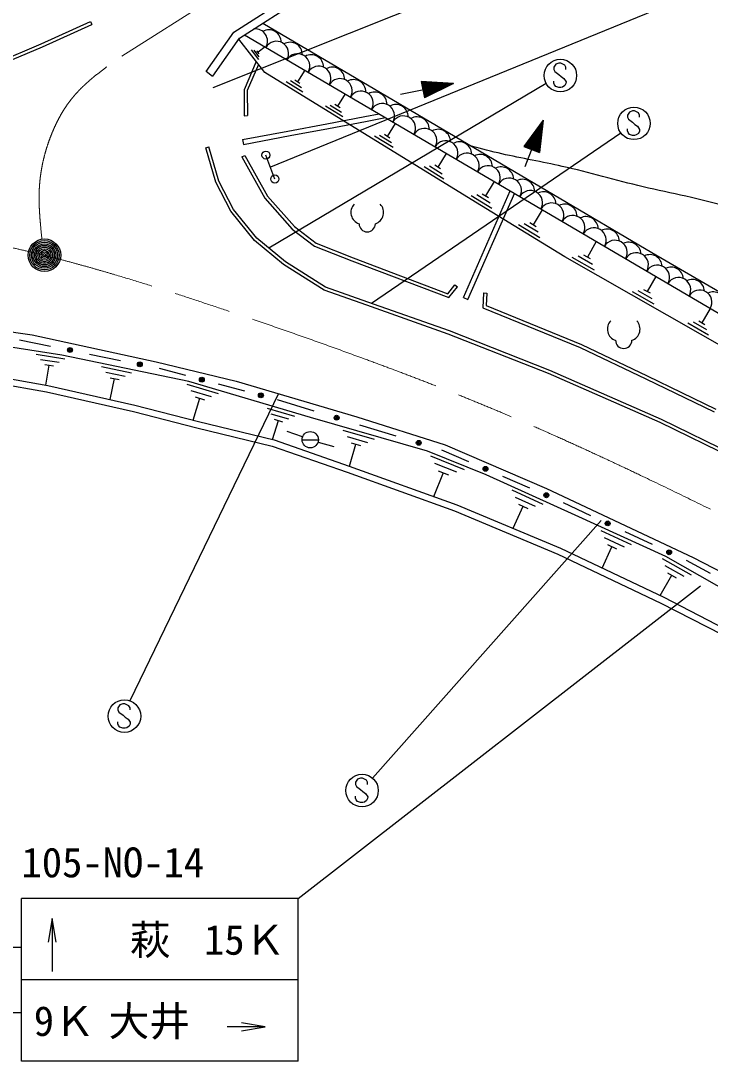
# Model space of a CAD drawing. Units: millimetres, scale not verified. Extents: x -60102783 to 680000, y -72987750 to 380000.
# Drawn here: x 394546 to 436908, y 259431 to 323362 of the extents above; entities that cross this region are included whole.
import ezdxf
from ezdxf.enums import TextEntityAlignment as Align

# ---------------------------------------------------------------- set-up
doc = ezdxf.new("R2010")
doc.units = ezdxf.units.MM
doc.header["$LTSCALE"] = 1000
doc.linetypes.add('CHAIN', pattern=[18.5, 12, -1.5, 3.5, -1.5])
for name, color, linetype, lineweight in [('M-BGD', 7, 'Continuous', 25), ('M-BMK', 2, 'CHAIN', 13), ('M-STR-STRC', 7, 'Continuous', 25)]:
    doc.layers.add(name, color=color, linetype=linetype, lineweight=lineweight)
doc.styles.add('ＭＳ ゴシック', font='')
doc.styles.get('ＭＳ ゴシック').set_extended_font_data('MS Gothic')

# ---------------------------------------------------------------- blocks, each defined once
blk = doc.blocks.new('open_arrow')
at = {"color": 0, "linetype": 'Continuous', "lineweight": -2}
blk.add_lwpolyline([(7.5, 1.25), (0, 0), (7.5, -1.25)], dxfattribs=at)

msp = doc.modelspace()

# ---------------------------------------------------------------- linework, layer by layer
at = {"layer": 'M-BGD'}
for p, q in [((407641, 322664), (415482, 327699)), ((407993, 322296), (415753, 327280)), ((395796, 321946), (398825, 323315)), ((395876, 321762), (398907, 323133)), ((398825, 323315), (398907, 323133)), ((409427, 323217), (421227, 316248)), ((405931, 320248), (407641, 322664)), ((406339, 319960), (407993, 322296)), ((409549, 320181), (407947, 322232)), ((408301, 322494), (442111, 302628)), ((392767, 320659), (395796, 321946)), ((392845, 320475), (395876, 321762)), ((409182, 320977), (408712, 321587)), ((409552, 321757), (409132, 321427)), ((409192, 321157), (408882, 321557)), ((409202, 321337), (409052, 321517)), ((409018, 320862), (408261, 319124)), ((409158, 320682), (408461, 319083)), ((411992, 320327), (411552, 319617)), ((406326, 319941), (405931, 320248)), ((422480, 312209), (409549, 320181)), ((411792, 319247), (411122, 319667)), ((411702, 319517), (411392, 319707)), ((408261, 319124), (408271, 317531)), ((408461, 319083), (408471, 317533)), ((411872, 318977), (410842, 319617)), ((417870, 318847), (421137, 319519)), ((419140, 319637), (419349, 318623)), ((421137, 319519), (419140, 319637)), ((419173, 319635), (419378, 318637)), ((419225, 319632), (419425, 318661)), ((419276, 319629), (419471, 318684)), ((419328, 319626), (419517, 318707)), ((421137, 319519), (419349, 318623)), ((419380, 319623), (419563, 318730)), ((419431, 319619), (419610, 318753)), ((419483, 319616), (419656, 318777)), ((419535, 319613), (419702, 318800)), ((419586, 319610), (419748, 318823)), ((419638, 319607), (419795, 318846)), ((419690, 319604), (419841, 318869)), ((419741, 319601), (419887, 318893)), ((419793, 319598), (419934, 318916)), ((419845, 319595), (419980, 318939)), ((419896, 319592), (420026, 318962)), ((419948, 319589), (420072, 318985)), ((420000, 319586), (420119, 319009)), ((420051, 319583), (420165, 319032)), ((420103, 319580), (420211, 319055)), ((420155, 319577), (420257, 319078)), ((420206, 319574), (420304, 319102)), ((420258, 319571), (420350, 319125)), ((420310, 319568), (420396, 319148)), ((420361, 319565), (420443, 319171)), ((420413, 319562), (420489, 319194)), ((420465, 319559), (420535, 319218)), ((420517, 319556), (420581, 319241)), ((420568, 319553), (420628, 319264)), ((420620, 319550), (420674, 319287)), ((420672, 319547), (420720, 319310)), ((420723, 319544), (420766, 319334)), ((420775, 319540), (420813, 319357)), ((420827, 319537), (420859, 319380)), ((420878, 319534), (420905, 319403)), ((420930, 319531), (420952, 319426)), ((420982, 319528), (420998, 319450)), ((421033, 319525), (421044, 319473)), ((421085, 319522), (421090, 319496)), ((414472, 318867), (414012, 318117)), ((414342, 317457), (413272, 318117)), ((414262, 317737), (413562, 318167)), ((414172, 318017), (413842, 318217)), ((408271, 317531), (408471, 317533)), ((413344, 317037), (415689, 317478)), ((413460, 316753), (415731, 317181)), ((415689, 317478), (416559, 317642)), ((415731, 317181), (416953, 317410)), ((426653, 317255), (425464, 315647)), ((425532, 314405), (426653, 317255)), ((426653, 317255), (426427, 315268)), ((426560, 317130), (426635, 317101)), ((426591, 317172), (426641, 317152)), ((426622, 317214), (426647, 317204)), ((408174, 316064), (410955, 316587)), ((410955, 316587), (413344, 317037)), ((411089, 316307), (413460, 316753)), ((417552, 317057), (417062, 316257)), ((426068, 316464), (426542, 316278)), ((426099, 316506), (426548, 316329)), ((426130, 316548), (426554, 316381)), ((426160, 316589), (426559, 316432)), ((426191, 316631), (426565, 316484)), ((426222, 316673), (426571, 316535)), ((426253, 316714), (426577, 316587)), ((426284, 316756), (426583, 316638)), ((426314, 316797), (426589, 316690)), ((426345, 316839), (426594, 316741)), ((426376, 316881), (426600, 316792)), ((426407, 316922), (426606, 316844)), ((426437, 316964), (426612, 316895)), ((426468, 317006), (426618, 316947)), ((426499, 317047), (426624, 316998)), ((426530, 317089), (426629, 317050)), ((408174, 316064), (408230, 315769)), ((408230, 315769), (411089, 316307)), ((417422, 315567), (416272, 316267)), ((417332, 315857), (416582, 316317)), ((417232, 316147), (416892, 316367)), ((421227, 316248), (433330, 309126)), ((425607, 315840), (426455, 315507)), ((425637, 315882), (426460, 315558)), ((425668, 315923), (426466, 315609)), ((425699, 315965), (426472, 315661)), ((425730, 316006), (426478, 315712)), ((425761, 316048), (426484, 315764)), ((425791, 316090), (426489, 315815)), ((425822, 316131), (426495, 315867)), ((425853, 316173), (426501, 315918)), ((425884, 316215), (426507, 315969)), ((425914, 316256), (426513, 316021)), ((425945, 316298), (426519, 316072)), ((425976, 316339), (426524, 316124)), ((426007, 316381), (426530, 316175)), ((426037, 316423), (426536, 316227)), ((405910, 315554), (406102, 315610)), ((406526, 313436), (405910, 315554)), ((406713, 313510), (406102, 315610)), ((420682, 315217), (420162, 314377)), ((425464, 315647), (426427, 315268)), ((425484, 315673), (426431, 315301)), ((425514, 315715), (426437, 315352)), ((425545, 315757), (426443, 315404)), ((425576, 315798), (426449, 315455)), ((408138, 314993), (408313, 315090)), ((408138, 314993), (409535, 312466)), ((408313, 315090), (409699, 312582)), ((410157, 313638), (409606, 315108)), ((420542, 313637), (419332, 314387)), ((420442, 313947), (419662, 314437)), ((420342, 314257), (419982, 314487)), ((407451, 311664), (406526, 313436)), ((407619, 311774), (406713, 313510)), ((423632, 313487), (423092, 312597)), ((421745, 306358), (424623, 312904)), ((422019, 306237), (424897, 312783)), ((423392, 312157), (422562, 312667)), ((423282, 312477), (422902, 312717)), ((409535, 312466), (411220, 310565)), ((409699, 312582), (411357, 310712)), ((423492, 311827), (422222, 312607)), ((427973, 308859), (422480, 312209)), ((408914, 309854), (407451, 311664)), ((409057, 309995), (407619, 311774)), ((426592, 311747), (426032, 310827)), ((411357, 310712), (412696, 309692)), ((426442, 310027), (425122, 310827)), ((426332, 310367), (425482, 310887)), ((426222, 310697), (425832, 310947)), ((411220, 310565), (412597, 309517)), ((410686, 308391), (408914, 309854)), ((410803, 308553), (409057, 309995)), ((412597, 309517), (414889, 308612)), ((412696, 309692), (414961, 308799)), ((429902, 309807), (429362, 308847)), ((414961, 308799), (420779, 306589)), ((441239, 301288), (427973, 308859)), ((429802, 308037), (428432, 308827)), ((429682, 308387), (428792, 308897)), ((429562, 308727), (429152, 308967)), ((433330, 309126), (445165, 302217)), ((413189, 306812), (410686, 308391)), ((413277, 306993), (410803, 308553)), ((414889, 308612), (420844, 306350)), ((433562, 307657), (433032, 306727)), ((415874, 306076), (413277, 306993)), ((420779, 306589), (421220, 307145)), ((420844, 306350), (421376, 307021)), ((421220, 307145), (421376, 307021)), ((415808, 305887), (413189, 306812)), ((421745, 306358), (422019, 306237)), ((422988, 306639), (422943, 305733)), ((422988, 306639), (423188, 306629)), ((423188, 306629), (423149, 305865)), ((433472, 305947), (432142, 306707)), ((433352, 306287), (432492, 306777)), ((433232, 306617), (432832, 306837)), ((420814, 304116), (415808, 305887)), ((420884, 304303), (415874, 306076)), ((422943, 305733), (428919, 303288)), ((423149, 305865), (429000, 303471)), ((436902, 305687), (436392, 304797)), ((388041, 305090), (395250, 304061)), ((436812, 304047), (435532, 304777)), ((436702, 304367), (435872, 304837)), ((436582, 304687), (436202, 304897)), ((397063, 302825), (389895, 303937)), ((394471, 303767), (396377, 303376)), ((395250, 304061), (402872, 302413)), ((426976, 301690), (420814, 304116)), ((427053, 301874), (420884, 304303)), ((428919, 303288), (432949, 301364)), ((429000, 303471), (433036, 301544)), ((395482, 302867), (397252, 302597)), ((395752, 302557), (396902, 302377)), ((404880, 301194), (397063, 302825)), ((398760, 302887), (400666, 302496)), ((402872, 302413), (407774, 301218)), ((391523, 301784), (396205, 300948)), ((396022, 302247), (396552, 302157)), ((396092, 300967), (396292, 302207)), ((399512, 302117), (401342, 301727)), ((399772, 301777), (400962, 301527)), ((403049, 302007), (404662, 301580)), ((433915, 298867), (427053, 301874)), ((391459, 301389), (396126, 300556)), ((400032, 301427), (400582, 301317)), ((400042, 300087), (400312, 301377)), ((412339, 298978), (404880, 301194)), ((407774, 301218), (415189, 299035)), ((433831, 298686), (426976, 301690)), ((432949, 301364), (437160, 299327)), ((433036, 301544), (437249, 299506)), ((396126, 300556), (401461, 299356)), ((396205, 300948), (401555, 299745)), ((404752, 301027), (406672, 300457)), ((405002, 300647), (406252, 300267)), ((406679, 301045), (408292, 300617)), ((405142, 298827), (405542, 300167)), ((405252, 300257), (405832, 300077)), ((410308, 300083), (412551, 299398)), ((401461, 299356), (405370, 298353)), ((401555, 299745), (405467, 298741)), ((409682, 299557), (411362, 299057)), ((409902, 299217), (410992, 298897)), ((405467, 298741), (410114, 297605)), ((410022, 297627), (410372, 298807)), ((410122, 298877), (410622, 298727)), ((419527, 296924), (412339, 298978)), ((415189, 299035), (420627, 297304)), ((441918, 294719), (433831, 298686)), ((442008, 294898), (433915, 298867)), ((405370, 298353), (410001, 297220)), ((411862, 297787), (410922, 298127)), ((414342, 298197), (416262, 297647)), ((415354, 298543), (417596, 297859)), ((410114, 297605), (414729, 296000)), ((411829, 297620), (412829, 297620)), ((412812, 297477), (413772, 297197)), ((414602, 297817), (415842, 297457)), ((414752, 295997), (415142, 297347)), ((414852, 297427), (415422, 297267)), ((420627, 297304), (426848, 294627)), ((410001, 297220), (414596, 295622)), ((423148, 295465), (419527, 296924)), ((420399, 297003), (422061, 296282)), ((414729, 296000), (421349, 293626)), ((419722, 296637), (421792, 295797)), ((419962, 296177), (421312, 295637)), ((414596, 295622), (421204, 293253)), ((419922, 294137), (420512, 295597)), ((420192, 295717), (420822, 295467)), ((428607, 292979), (423148, 295465)), ((424139, 295381), (425801, 294660)), ((424712, 294537), (426632, 293657)), ((424922, 294097), (426162, 293527)), ((426848, 294627), (435870, 290384)), ((421349, 293626), (427702, 290951)), ((424792, 292177), (425412, 293527)), ((425122, 293657), (425692, 293387)), ((427878, 293759), (429558, 292971)), ((421204, 293253), (427539, 290585)), ((434173, 290439), (428607, 292979)), ((430192, 292037), (432062, 291177)), ((430392, 291607), (431612, 291047)), ((431659, 291985), (433339, 291197)), ((427702, 290951), (434055, 287941)), ((430272, 289737), (430872, 291047)), ((430592, 291177), (431152, 290917)), ((427539, 290585), (433878, 287582)), ((433962, 290327), (435742, 289317)), ((439008, 287685), (434173, 290439)), ((435870, 290384), (441431, 287500)), ((434122, 289887), (435282, 289227)), ((435439, 290212), (436906, 289417)), ((433842, 288047), (434552, 289287)), ((434282, 289437), (434812, 289137)), ((434055, 287941), (437816, 286009)), ((433878, 287582), (437634, 285653))]:
    msp.add_line(p, q, dxfattribs=at)
for centre, radius in [((409606, 315108), 250), ((410157, 313638), 250), ((395999, 308959), 1000), ((395999, 308959), 900), ((395999, 308959), 800), ((395999, 308959), 700), ((395999, 308959), 600), ((395999, 308959), 500), ((395999, 308959), 400), ((395999, 308959), 300), ((395999, 308959), 200), ((395999, 308959), 100), ((397569, 303132), 150), ((397569, 303132), 100), ((397569, 303132), 50), ((401858, 302252), 150), ((401858, 302252), 100), ((401858, 302252), 50), ((405671, 301312), 150), ((405671, 301312), 100), ((405671, 301312), 50), ((409300, 300350), 150), ((409300, 300350), 100), ((409300, 300350), 50), ((413952, 298971), 150), ((413952, 298971), 100), ((413952, 298971), 50), ((412329, 297620), 500), ((418998, 297431), 150), ((418998, 297431), 100), ((418998, 297431), 50), ((423100, 295832), 150), ((423100, 295832), 100), ((423100, 295832), 50), ((426839, 294209), 150), ((426839, 294209), 100), ((426839, 294209), 50), ((430608, 292478), 150), ((430608, 292478), 100), ((430608, 292478), 50), ((434389, 290704), 150), ((434389, 290704), 100), ((434389, 290704), 50)]:
    msp.add_circle(centre, radius, dxfattribs=at)
for centre, radius, start, end in [((408951, 322112), 754, 329.56355, 95.85542), ((409793, 322052), 754, 359.22693, 119.94941), ((410252, 321348), 754, 329.56355, 149.56355), ((411094, 321288), 754, 359.22693, 119.94941), ((411552, 320584), 754, 329.56355, 149.56355), ((412394, 320523), 754, 359.22693, 119.94941), ((412852, 319820), 754, 329.56355, 149.56355), ((413694, 319759), 754, 359.22693, 119.94941), ((414153, 319055), 754, 329.56355, 149.56355), ((414995, 318995), 754, 359.22693, 119.94941), ((415453, 318291), 754, 329.56355, 149.56355), ((416295, 318231), 754, 359.22693, 119.94941), ((416754, 317527), 754, 329.56355, 149.56355), ((417596, 317467), 754, 359.22693, 119.94941), ((418054, 316763), 754, 329.56355, 149.56355), ((418896, 316703), 754, 359.22693, 119.94941), ((419354, 315999), 754, 329.56355, 149.56355), ((420196, 315939), 754, 359.22693, 119.94941), ((420655, 315235), 754, 329.56355, 149.56355), ((421497, 315175), 754, 359.22693, 119.94941), ((421955, 314471), 754, 329.56355, 149.56355), ((422769, 314396), 754, 1.22222, 117.53785), ((423256, 313707), 754, 329.56355, 149.56355), ((424069, 313632), 754, 1.22222, 117.53785), ((424556, 312943), 754, 329.56355, 149.56355), ((425370, 312868), 754, 1.22222, 117.53785), ((425856, 312179), 754, 329.56355, 149.56355), ((426670, 312104), 754, 1.22222, 117.53785), ((415554, 311585), 727, 135.79576, 252.2769), ((416111, 311585), 727, 287.7231, 44.20424), ((427157, 311415), 754, 329.56355, 149.56355), ((427970, 311340), 754, 1.22222, 117.53785), ((428457, 310651), 754, 329.56355, 149.56355), ((415832, 310892), 500, 180.00008, 359.99992), ((429271, 310576), 754, 1.22222, 117.53785), ((429758, 309887), 754, 329.56355, 149.56355), ((430571, 309812), 754, 1.22222, 117.53785), ((431058, 309123), 754, 329.56355, 149.56355), ((431902, 309003), 754, 3.71407, 116.36722), ((432358, 308359), 754, 329.56355, 149.56355), ((433203, 308239), 754, 3.71407, 116.36722), ((433659, 307595), 754, 329.56355, 149.56355), ((434503, 307475), 754, 3.71407, 116.36722), ((434959, 306831), 754, 329.56355, 149.56355), ((435803, 306711), 754, 3.71407, 116.36722), ((436260, 306067), 754, 329.56355, 149.56355), ((437104, 305947), 754, 3.71407, 116.36722), ((431315, 304420), 727, 135.79576, 252.2769), ((431872, 304420), 727, 287.7231, 44.20424), ((431594, 303727), 500, 180.00008, 359.99992)]:
    msp.add_arc(centre, radius, start, end, dxfattribs=at)
msp.add_open_spline([(564188, 264384), (563019, 264266), (561849, 264148), (560714, 264305), (559502, 264472), (558329, 264954), (557186, 265449), (556047, 265943), (554938, 266450), (553800, 266927), (552732, 267376), (551639, 267798), (550510, 268024), (549076, 268312), (547584, 268284), (546123, 268453), (544951, 268589), (543799, 268852), (542642, 269073), (541471, 269297), (540295, 269480), (539114, 269693), (537928, 269907), (536737, 270153), (535537, 270074), (534644, 270016), (533745, 269777), (532867, 269836), (531957, 269897), (531069, 270277), (530149, 270408), (529263, 270535), (528348, 270431), (527479, 270551), (525930, 270765), (524528, 271690), (523092, 272411), (522291, 272813), (521480, 273151), (520656, 273470), (519582, 273886), (518486, 274269), (517368, 274550), (515835, 274934), (514259, 275125), (512707, 275433), (511024, 275766), (509369, 276237), (507751, 276807), (506089, 277392), (504467, 278082), (502844, 278769), (501264, 279439), (499683, 280105), (498085, 280732), (496082, 281517), (494051, 282240), (492099, 283136), (490538, 283853), (489026, 284681), (487536, 285541), (486475, 286152), (485425, 286780), (484346, 287356), (483417, 287852), (482467, 288311), (481500, 288730), (480028, 289368), (478516, 289913), (476986, 290398), (475748, 290791), (474499, 291144), (473257, 291527), (471981, 291920), (470714, 292343), (469479, 292852), (468072, 293431), (466707, 294122), (465406, 294912), (464495, 295466), (463614, 296069), (462708, 296630), (460976, 297700), (459148, 298614), (457409, 299672), (455999, 300529), (454647, 301482), (453287, 302420), (452200, 303169), (451108, 303909), (450039, 304679), (448782, 305583), (447557, 306528), (446327, 307474), (445357, 308221), (444384, 308967), (443338, 309595), (442581, 310050), (441786, 310442), (440976, 310801), (440016, 311226), (439036, 311604), (438036, 311909), (436316, 312435), (434535, 312747), (432781, 313163), (431119, 313557), (429481, 314044), (427816, 314416), (426583, 314692), (425336, 314904), (424104, 315187), (423479, 315331), (422857, 315493), (422236, 315655)], degree=3, knots=[0, 0, 0, 0, 1, 1, 1, 2, 2, 2, 3, 3, 3, 4, 4, 4, 5, 5, 5, 6, 6, 6, 7, 7, 7, 8, 8, 8, 9, 9, 9, 10, 10, 10, 11, 11, 11, 12, 12, 12, 13, 13, 13, 14, 14, 14, 15, 15, 15, 16, 16, 16, 17, 17, 17, 18, 18, 18, 19, 19, 19, 20, 20, 20, 21, 21, 21, 22, 22, 22, 23, 23, 23, 24, 24, 24, 25, 25, 25, 26, 26, 26, 27, 27, 27, 28, 28, 28, 29, 29, 29, 30, 30, 30, 31, 31, 31, 32, 32, 32, 33, 33, 33, 34, 34, 34, 35, 35, 35, 36, 36, 36, 37, 37, 37, 38, 38, 38, 38], dxfattribs=at)
at = {"layer": 'M-BMK'}
msp.add_line((400761, 321185), (436188, 343727), dxfattribs=at)
for points, knots in [([(395843, 309947), (395731, 311033), (395620, 312120), (395692, 313200), (395763, 314257), (396009, 315308), (396401, 316307), (396711, 317098), (397111, 317857), (397627, 318514), (398468, 319586), (399615, 320385), (400761, 321185)], [0, 0, 0, 0, 1, 1, 1, 2, 2, 2, 3, 3, 3, 4, 4, 4, 4]), ([(372563, 311515), (372709, 311521), (372854, 311527), (373000, 311529), (373167, 311532), (373334, 311529), (373501, 311527), (373669, 311525), (373836, 311523), (374003, 311520), (374250, 311515), (374497, 311506), (374743, 311497), (374990, 311487), (375236, 311476), (375483, 311463), (375729, 311451), (375975, 311436), (376222, 311421), (377857, 311318), (379489, 311166), (381124, 311042), (383465, 310864), (385811, 310743), (388139, 310457), (390535, 310163), (392911, 309695), (395260, 309129), (399453, 308117), (403559, 306791), (407642, 305409), (410275, 304517), (412898, 303602), (415507, 302645), (418383, 301591), (421241, 300486), (424063, 299297), (430124, 296745), (436016, 293809), (441909, 290873)], [0, 0, 0, 0, 1, 1, 1, 2, 2, 2, 3, 3, 3, 4, 4, 4, 5, 5, 5, 6, 6, 6, 7, 7, 7, 8, 8, 8, 9, 9, 9, 10, 10, 10, 11, 11, 11, 12, 12, 12, 13, 13, 13, 13])]:
    msp.add_open_spline(points, degree=3, knots=knots, dxfattribs=at)
at = {"layer": 'M-STR-STRC'}
for p, q in [((452425, 331746), (409882, 314372)), ((421518, 325301), (406341, 319239)), ((427417, 320693), (427293, 320509)), ((427293, 320509), (427295, 320377)), ((427295, 320377), (427359, 320248)), ((427609, 320759), (427417, 320693)), ((427730, 320757), (427609, 320759)), ((427980, 320638), (427730, 320757)), ((428043, 320506), (427980, 320638)), ((428043, 320377), (428043, 320506)), ((427359, 320248), (427614, 320067)), ((427614, 320067), (427743, 319935)), ((427743, 319935), (427922, 319819)), ((427922, 319819), (428049, 319619)), ((426829, 319505), (409794, 309387)), ((427295, 319529), (427293, 319651)), ((427335, 319427), (427295, 319529)), ((427419, 319316), (427335, 319427)), ((427606, 319256), (427419, 319316)), ((427740, 319256), (427606, 319256)), ((427841, 319285), (427740, 319256)), ((427983, 319377), (427841, 319285)), ((428043, 319508), (427983, 319377)), ((428049, 319619), (428043, 319508)), ((431940, 317757), (431817, 317573)), ((432133, 317823), (431940, 317757)), ((432254, 317820), (432133, 317823)), ((432504, 317702), (432254, 317820)), ((431817, 317573), (431819, 317441)), ((431819, 317441), (431882, 317312)), ((431882, 317312), (432138, 317130)), ((432138, 317130), (432267, 316998)), ((432567, 317570), (432504, 317702)), ((432567, 317441), (432567, 317570)), ((431427, 316456), (416101, 305996)), ((431819, 316593), (431817, 316714)), ((431859, 316490), (431819, 316593)), ((431943, 316380), (431859, 316490)), ((432267, 316998), (432446, 316883)), ((432446, 316883), (432572, 316682)), ((432567, 316572), (432507, 316440)), ((432572, 316682), (432567, 316572)), ((432130, 316319), (431943, 316380)), ((432264, 316319), (432130, 316319)), ((432364, 316348), (432264, 316319)), ((432507, 316440), (432364, 316348)), ((410383, 300450), (401248, 281575)), ((430210, 292653), (416167, 276820)), ((411590, 269431), (436320, 288646)), ((400630, 281330), (400506, 281145)), ((400822, 281396), (400630, 281330)), ((400943, 281393), (400822, 281396)), ((401193, 281274), (400943, 281393)), ((400506, 281145), (400509, 281014)), ((400509, 281014), (400572, 280885)), ((400572, 280885), (400827, 280703)), ((400827, 280703), (400956, 280571)), ((401257, 281143), (401193, 281274)), ((401257, 281014), (401257, 281143)), ((400509, 280166), (400506, 280287)), ((400548, 280063), (400509, 280166)), ((400632, 279952), (400548, 280063)), ((400956, 280571), (401135, 280455)), ((401135, 280455), (401262, 280255)), ((401257, 280145), (401196, 280013)), ((401262, 280255), (401257, 280145)), ((400819, 279892), (400632, 279952)), ((400954, 279892), (400819, 279892)), ((401054, 279921), (400954, 279892)), ((401196, 280013), (401054, 279921)), ((415424, 276824), (415232, 276759)), ((415545, 276822), (415424, 276824)), ((415795, 276703), (415545, 276822)), ((415232, 276759), (415108, 276574)), ((415108, 276574), (415111, 276443)), ((415111, 276443), (415174, 276314)), ((415174, 276314), (415429, 276132)), ((415858, 276572), (415795, 276703)), ((415858, 276443), (415858, 276572)), ((415111, 275595), (415108, 275716)), ((415150, 275492), (415111, 275595)), ((415429, 276132), (415558, 276000)), ((415558, 276000), (415737, 275884)), ((415737, 275884), (415864, 275684)), ((415858, 275574), (415798, 275442)), ((415864, 275684), (415858, 275574)), ((415234, 275381), (415150, 275492)), ((415421, 275321), (415234, 275381)), ((415556, 275321), (415421, 275321)), ((415656, 275350), (415556, 275321)), ((415798, 275442), (415656, 275350)), ((411590, 269431), (394590, 269431)), ((394590, 264431), (394590, 269431)), ((411590, 264431), (411590, 269431)), ((396474, 268202), (396474, 264936)), ((392602, 266431), (394590, 266431)), ((411590, 264431), (394590, 264431)), ((394590, 259431), (394590, 264431)), ((411590, 259431), (411590, 264431)), ((392602, 262431), (394590, 262431)), ((409561, 261537), (407233, 261537)), ((411590, 259431), (394590, 259431))]:
    msp.add_line(p, q, dxfattribs=at)
for centre in [(427700, 319996), (432224, 317060), (400913, 280633), (415515, 276062)]:
    msp.add_circle(centre, 1000, dxfattribs=at)

# ---------------------------------------------------------------- block references
at = {"layer": 'M-STR-STRC', "xscale": 193, "yscale": 193}
for p, rotation in [((396474, 268202), 270), ((409561, 261537), 180)]:
    msp.add_blockref('open_arrow', p, dxfattribs=dict(at, rotation=rotation))

# ---------------------------------------------------------------- texts
at = {"layer": 'M-STR-STRC', "style": 'ＭＳ ゴシック'}
for s, p in [('105-NO-14', (394590, 270181)), ('萩', (401253, 265423)), ('15Ｋ', (405805, 265423)), ('9Ｋ', (395344, 260434)), ('大井', (399941, 260425))]:
    msp.add_text(s, height=1833, dxfattribs=at).set_placement(p, align=Align.BOTTOM_LEFT)

doc.saveas('drawing.dxf')
